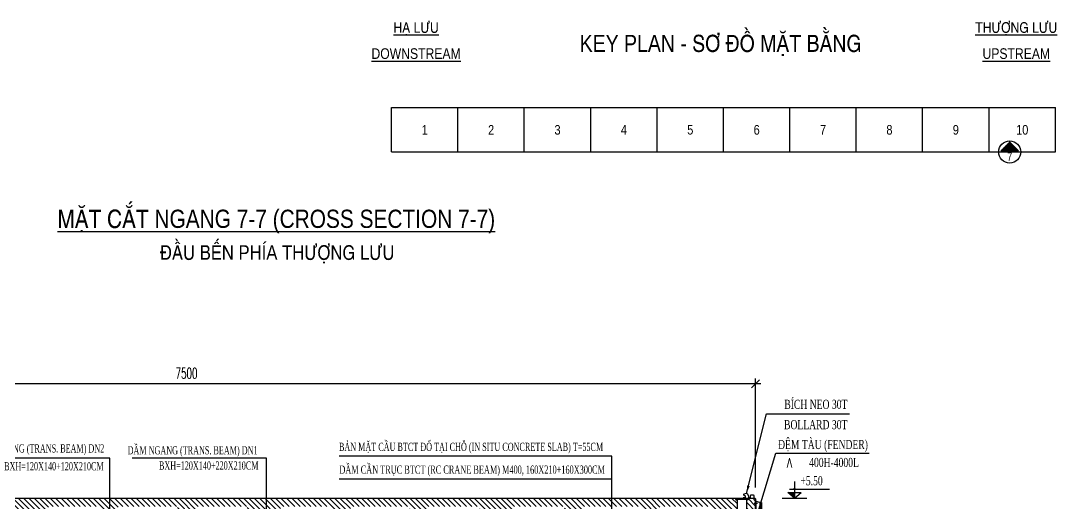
# Model space of a CAD drawing. Extents: x 9472 to 112692, y 46655 to 72187.
# Drawn here: x 86794 to 93625, y 52986 to 56162 of the extents above; entities that cross this region are included whole.
import ezdxf
from ezdxf.enums import TextEntityAlignment as Align

# ---------------------------------------------------------------- set-up
doc = ezdxf.new("R2010")
doc.units = 0
doc.header["$LTSCALE"] = 10
doc.header["$MEASUREMENT"] = 0
doc.linetypes.add('CENTER', pattern=[2, 1.25, -0.25, 0.25, -0.25])
doc.layers.get('0').update_dxf_attribs({"color": 6, "linetype": 'CONTINUOUS'})
for name, color, linetype in [('Border', 3, 'CONTINUOUS'), ('Dem tau', 45, 'CONTINUOUS'), ('Hatch', 8, 'CONTINUOUS'), ('Khung', 1, 'CONTINUOUS'), ('Kich thuoc', 2, 'CONTINUOUS'), ('Net tim', 6, 'CONTINUOUS'), ('Net vang', 8, 'CONTINUOUS'), ('Text', 4, 'CONTINUOUS'), ('Tim', 8, 'CENTER')]:
    doc.layers.add(name, color=color, linetype=linetype)
doc.styles.add('Chu thuong', font='vnsimple.shx', dxfattribs={"width": 0.75})
doc.styles.add('Hung', font='Vharialn.ttf')
doc.styles.add('Kichthuoc', font='romans.shx', dxfattribs={"width": 0.6})
doc.styles.get("Standard").update_dxf_attribs({"font": 'vntimeh.shx', "width": 0.65})
doc.styles.add('Ten', font='Vharialn.ttf')
doc.dimstyles.new('Dim 350', dxfattribs={"dimscale": 350, "dimtxt": 0.2, "dimasz": 0.15, "dimexe": 0.1, "dimexo": 0.2, "dimgap": 0.1, "dimtad": 1, "dimdec": 0, "dimlfac": -1, "dimzin": 0, "dimdsep": 46, "dimtxsty": 'Kichthuoc', "dimblk": 'OBLIQUE', "dimcen": 0.1, "dimdle": 0.1, "dimclrd": 2, "dimclre": 2, "dimclrt": 4, "dimadec": 0, "dimazin": 0, "dimtfac": 1, "dimtdec": 0, "dimtix": 1, "dimtmove": 2, "dimatfit": 3, "dimfxl": 1, "dimtfill": 1, "dimtolj": 1, "dimtzin": 0, "dimarcsym": 0})
doc.dimstyles.new('Le 350', dxfattribs={"dimscale": 350, "dimtxt": 0.2, "dimasz": 0.15, "dimexe": 0.1, "dimexo": 0.2, "dimgap": 0.1, "dimtad": 1, "dimdec": 0, "dimzin": 0, "dimdsep": 46, "dimtxsty": 'Kichthuoc', "dimblk": 'ARCHTICK', "dimcen": 0, "dimdle": 0.1, "dimclrd": 2, "dimclre": 2, "dimclrt": 256, "dimadec": 0, "dimazin": 0, "dimtfac": 1, "dimtdec": 0, "dimtix": 1, "dimtmove": 2, "dimatfit": 3, "dimfxl": 1, "dimtolj": 1, "dimtzin": 0, "dimarcsym": 0})

# ---------------------------------------------------------------- blocks, each defined once
blk = doc.blocks.new('_Oblique')
at = {"color": 0, "linetype": 'ByBlock', "lineweight": -2}
blk.add_line((-0.5, -0.5), (0.5, 0.5), dxfattribs=at)
blk = doc.blocks.new('*D166')
at = {"layer": 'Kich thuoc', "color": 2, "lineweight": -2}
for p, q in [((91671.3, 53771.2), (84101.3, 53771.2)), ((84136.3, 53088.7), (84136.3, 53806.2)), ((91636.3, 53088.7), (91636.3, 53806.2))]:
    blk.add_line(p, q, dxfattribs=at)
at = {"layer": 'Kich thuoc', "color": 2, "lineweight": -2, "xscale": 52.5, "yscale": 52.5, "zscale": 52.5}
for p, rotation in [((84136.3, 53771.2), 179.9999999999986), ((91636.3, 53771.2), 359.9999999999986)]:
    blk.add_blockref('_Oblique', p, dxfattribs=dict(at, rotation=rotation))
at = {"layer": 'Kich thuoc', "color": 4, "insert": (87886.3, 53841.2), "char_height": 70, "attachment_point": 5, "style": 'Kichthuoc', "bg_fill": 3, "box_fill_scale": 1.25, "bg_fill_color": 9, "bg_fill_true_color": 13158600, "bg_fill_transparency": 5605616}
blk.add_mtext('\\A1;7500', dxfattribs=at)
blk = doc.blocks.new('*X3')
at = {"color": 0, "linetype": 'ByBlock'}
for p, q in [((-219.779, 160.66), (-219.217, 160.66)), ((-219.769, 160.67), (-219.227, 160.67)), ((-219.759, 160.68), (-219.237, 160.68)), ((-219.749, 160.69), (-219.247, 160.69)), ((-219.739, 160.7), (-219.257, 160.7)), ((-219.729, 160.71), (-219.267, 160.71)), ((-219.719, 160.72), (-219.277, 160.72)), ((-219.709, 160.73), (-219.287, 160.73)), ((-219.699, 160.74), (-219.297, 160.74)), ((-219.689, 160.75), (-219.307, 160.75)), ((-219.679, 160.76), (-219.317, 160.76)), ((-219.669, 160.77), (-219.327, 160.77)), ((-219.659, 160.78), (-219.337, 160.78)), ((-219.649, 160.79), (-219.347, 160.79)), ((-219.639, 160.8), (-219.357, 160.8)), ((-219.629, 160.81), (-219.367, 160.81)), ((-219.619, 160.82), (-219.377, 160.82)), ((-219.609, 160.83), (-219.387, 160.83)), ((-219.599, 160.84), (-219.397, 160.84)), ((-219.589, 160.85), (-219.407, 160.85)), ((-219.579, 160.86), (-219.417, 160.86)), ((-219.569, 160.87), (-219.427, 160.87)), ((-219.559, 160.88), (-219.437, 160.88)), ((-219.549, 160.89), (-219.447, 160.89)), ((-219.539, 160.9), (-219.457, 160.9)), ((-219.529, 160.91), (-219.467, 160.91)), ((-219.519, 160.92), (-219.477, 160.92)), ((-219.509, 160.93), (-219.487, 160.93)), ((-219.499, 160.94), (-219.497, 160.94)), ((-219.889, 160.55), (-219.107, 160.55)), ((-219.879, 160.56), (-219.117, 160.56)), ((-219.869, 160.57), (-219.127, 160.57)), ((-219.859, 160.58), (-219.137, 160.58)), ((-219.849, 160.59), (-219.147, 160.59)), ((-219.839, 160.6), (-219.157, 160.6)), ((-219.829, 160.61), (-219.167, 160.61)), ((-219.819, 160.62), (-219.177, 160.62)), ((-219.809, 160.63), (-219.187, 160.63)), ((-219.799, 160.64), (-219.197, 160.64)), ((-219.789, 160.65), (-219.207, 160.65))]:
    blk.add_line(p, q, dxfattribs=at)
blk = doc.blocks.new('_ArchTick')
at = {"color": 0, "linetype": 'ByBlock', "const_width": 0.15}
blk.add_lwpolyline([(-0.5, -0.5), (0.5, 0.5)], dxfattribs=at)
blk = doc.blocks.new('Lamda 400H-3500L (mben)')
at = {"layer": 'Dem tau', "color": 0}
for p, q in [((0, 0), (0, 420)), ((3.7, 420), (0, 420)), ((3.7, 0), (3.7, 420)), ((3.7, 420), (40, 410)), ((30.1, 7.3), (30.1, 412.7)), ((33.2, 411.9), (33.2, 8.1)), ((40, 410), (40, 10)), ((3.7, 0), (0, 0)), ((3.7, 0), (40, 10))]:
    blk.add_line(p, q, dxfattribs=at)
for points in [[(3.7, 411), (2.7, 411), (2.7, 399), (3.7, 399)], [(3.7, 316), (2.7, 316), (2.7, 304), (3.7, 304)], [(3.7, 216), (2.7, 216), (2.7, 204), (3.7, 204)], [(3.7, 108.2), (2.7, 108.2), (2.7, 96.2), (3.7, 96.2)], [(3.7, 21), (2.7, 21), (2.7, 9), (3.7, 9)]]:
    blk.add_lwpolyline(points, dxfattribs=at)
at = {"layer": 'Tim', "color": 0, "ltscale": 10}
for p, q in [((13.7, 405), (-10, 405)), ((13.7, 310), (-10, 310)), ((13.7, 210), (-10, 210)), ((13.7, 102.2), (-10, 102.2)), ((13.7, 15), (-10, 15))]:
    blk.add_line(p, q, dxfattribs=at)

msp = doc.modelspace()

# ---------------------------------------------------------------- hatches: boundary and pattern name
at = {"layer": 'Kich thuoc'}
h = msp.add_hatch(color=256, dxfattribs=at)
h.paths.add_polyline_path([(91892.7, 53056.9), (91849, 53056.9), (91892.7, 53018.7)])
h.paths.add_polyline_path([(91892.7, 53078.7), (91884.5, 53078.7, 0.414214), (91892.7, 53070.5)])
h.paths.add_polyline_path([(91892.7, 53086.9, 0.414214), (91884.5, 53078.7), (91892.7, 53078.7)])
h.paths.add_polyline_path([(91892.7, 53086.9), (91892.7, 53078.7), (91900.8, 53078.7, 0.414214)])
h.paths.add_polyline_path([(91900.8, 53078.7), (91892.7, 53078.7), (91892.7, 53070.5, 0.414214)])

# ---------------------------------------------------------------- linework, layer by layer
for p, q in [((89674.9, 55298.3), (89674.9, 55590)), ((90112.4, 55298.3), (90112.4, 55590)), ((90549.9, 55298.3), (90549.9, 55590)), ((90549.9, 55298.3), (90549.9, 55590)), ((90987.4, 55298.3), (90987.4, 55590)), ((90987.4, 55298.3), (90987.4, 55590)), ((91424.9, 55298.3), (91424.9, 55590)), ((91424.9, 55298.3), (91424.9, 55590)), ((91862.4, 55298.3), (91862.4, 55590)), ((91862.4, 55298.3), (91862.4, 55590)), ((92299.9, 55298.3), (92299.9, 55590)), ((92299.9, 55298.3), (92299.9, 55590)), ((92737.4, 55298.3), (92737.4, 55590)), ((92737.4, 55298.3), (92737.4, 55590)), ((93174.9, 55298.3), (93174.9, 55590)), ((93174.9, 55298.3), (93174.9, 55590))]:
    msp.add_line(p, q)
for points in [[(88888.8, 53018.7), (88933.8, 53018.7), (91631.3, 53018.7)], [(91636.3, 53013.7), (91636.3, 53003.7)]]:
    msp.add_lwpolyline(points)
at = {"layer": 'Khung'}
for p, q in [((89237.4, 55590), (93612.4, 55590)), ((89237.4, 55298.3), (89237.4, 55590)), ((93612.4, 55298.3), (93612.4, 55590)), ((89237.4, 55298.3), (93612.4, 55298.3))]:
    msp.add_line(p, q, dxfattribs=at)
at = {"layer": 'Kich thuoc'}
for p, q in [((91859.9, 53078.7), (92123.3, 53078.7)), ((91892.7, 53127.8), (91892.7, 53018.7)), ((91810.7, 53018.7), (91974.6, 53018.7)), ((91849, 53056.9), (91936.3, 53056.9)), ((91892.7, 53018.7), (91849, 53056.9)), ((91892.7, 53018.7), (91936.3, 53056.9))]:
    msp.add_line(p, q, dxfattribs=at)
at = {"layer": 'Net tim', "linetype": 'ByBlock'}
msp.add_circle((93311.4, 55298.3), 72.9, dxfattribs=at)
at = {"layer": 'Net vang', "linetype": 'ByBlock'}
for p, q in [((93252.8, 55304.4), (93311.1, 55362.6)), ((93311.1, 55362.6), (93369.3, 55304.4)), ((93369.3, 55304.4), (93252.8, 55304.4))]:
    msp.add_line(p, q, dxfattribs=at)

# ---------------------------------------------------------------- block references
at = {"layer": 'Net vang', "linetype": 'ByBlock', "xscale": -145.8333333333357, "yscale": 145.8333333333357, "zscale": 145.8333333333333}
msp.add_blockref('*X3', (61301, 31892.1), dxfattribs=at)

# ---------------------------------------------------------------- texts
at = {"layer": 'Text', "style": 'Ten'}
for s, height, p in [('%%uh¹ l\xadu', 70, (89399.1, 56082.7)), ('%%uth\xadîng l\xadu', 70, (93354.5, 56082.7)), ('key plan - s¬ ®å mÆt b»ng', 112, (91406, 55957.2)), ('%%Udownstream', 70, (89399.1, 55910.8)), ('%%Uupstream', 70, (93354.5, 55910.8))]:
    msp.add_text(s, height=height, dxfattribs=at).set_placement(p, align=Align.CENTER)
for s, p in [('1', (89456.1, 55444.1)), ('2', (89893.6, 55444.1)), ('3', (90331.1, 55444.1)), ('4', (90768.6, 55444.1)), ('5', (91206.1, 55444.1)), ('6', (91643.6, 55444.1)), ('7', (92081.1, 55444.1)), ('8', (92518.6, 55444.1)), ('9', (92956.1, 55444.1)), ('10', (93393.6, 55444.1))]:
    msp.add_text(s, height=63, dxfattribs=at).set_placement(p, align=Align.MIDDLE)
msp.add_text('7', height=52.5, dxfattribs=at).set_placement((93311.1, 55267.7), align=Align.MIDDLE_CENTER)
at = {"layer": 'Text'}
for s, height, style, p in [('%%UMÆt c¾t ngang 7-7 (cross section 7-7)', 120, 'Hung', (88477.9, 54798.3)), ('®Çu bÕn phÝa th\xadîng l\xadu', 96, 'Ten', (88483.8, 54588.3))]:
    msp.add_text(s, height=height, rotation=360, dxfattribs=dict(at, style=style)).set_placement(p, align=Align.CENTER)
at = {"layer": 'Text', "width": 0.7}
for s, p in [('BÝch neo 30t', (92241.5, 53607)), ('bollard 30t', (92241.5, 53473.2)), ('§Öm tµu (fender)', (92376.8, 53342.3)), ('400H-4000L', (92317.3, 53224.3))]:
    msp.add_text(s, height=60, rotation=360, dxfattribs=at).set_placement(p, align=Align.RIGHT)
at = {"layer": 'Text', "ltscale": 2, "style": 'Chu thuong', "width": 0.75}
msp.add_text('V', height=60, rotation=180, dxfattribs=at).set_placement((91876.7, 53221.8), align=Align.TOP_LEFT)
at = {"layer": 'Text', "width": 0.7}
msp.add_text('+5.50', height=60, dxfattribs=at).set_placement((91932, 53104.2))

# ---------------------------------------------------------------- next in the draw order: dimensions: what is measured, and where the dimension line sits
at = {"layer": 'Kich thuoc'}
dim = msp.add_linear_dim(base=(84136.3, 53771.2), p1=(91636.3, 53018.7), p2=(84136.3, 53018.7), angle=180, dimstyle='Dim 350', dxfattribs=at)
dim.commit()
dim.dimension.update_dxf_attribs({"geometry": '*D166', "text_midpoint": (87886.3, 53841.2)})

# ---------------------------------------------------------------- next in the draw order: hatches: boundary and pattern name
at = {"layer": 'Hatch'}
h = msp.add_hatch(dxfattribs=at)
h.set_pattern_fill('ANSI31', color=256, scale=200, angle=90, style=0)
h.paths.add_polyline_path([(85446.3, 52963.7), (85786.3, 52963.7), (85786.3, 52753.7), (85906.3, 52753.7), (85906.3, 52963.7), (86296.3, 52963.7), (86296.3, 52753.7), (86416.3, 52753.7), (86416.3, 52963.7), (86756.3, 52963.7), (86756.3, 52753.7), (86976.3, 52753.7), (86976.3, 52963.7), (87316.3, 52963.7), (87316.3, 52753.7), (87436.3, 52753.7), (87436.3, 52963.7), (87826.3, 52963.7), (87826.3, 52753.7), (87946.3, 52753.7), (87946.3, 52963.7), (88286.3, 52963.7), (88286.3, 52753.7), (88506.3, 52753.7), (88506.3, 52963.7), (88846.3, 52963.7), (88846.3, 52753.7), (88966.3, 52753.7), (88966.3, 52963.7), (89356.3, 52963.7), (89356.3, 52753.7), (89476.3, 52753.7), (89476.3, 52963.7), (89816.3, 52963.7), (89816.3, 52753.7), (90036.3, 52753.7), (90036.3, 52963.7), (90376.3, 52963.7), (90376.3, 52753.7), (90496.3, 52753.7), (90496.3, 52963.7), (90689.8, 52963.7), (90689.8, 53018.7), (88933.8, 53018.7), (88888.8, 53018.7), (84136.3, 53018.7), (84136.3, 52963.7), (84256.3, 52963.7), (84256.3, 52753.7), (84376.3, 52753.7), (84376.3, 52963.7), (84496.3, 52963.7), (84766.3, 52963.7), (84766.3, 52753.7), (84886.3, 52753.7), (84886.3, 52963.7), (85226.3, 52963.7), (85226.3, 52753.7), (85446.3, 52753.7)])
h.paths.add_polyline_path([(91006.3, 52963.7), (91346.3, 52963.7), (91346.3, 52753.7), (91566.3, 52753.7), (91566.3, 52888.7), (91636.3, 52888.7), (91636.3, 52958.7), (91636.3, 53013.7), (91631.3, 53018.7), (91592.9, 53018.7), (91584.7, 53018.7), (91584.7, 53009.7), (91576.3, 53009.7), (91576.3, 52928.7), (91516.3, 52928.7), (91516.3, 53008.7), (91505.3, 53008.7), (91505.3, 53018.7), (90689.8, 53018.7), (90689.8, 52963.7), (90886.3, 52963.7), (90886.3, 52753.7), (91006.3, 52753.7)])

# ---------------------------------------------------------------- next in the draw order: linework, layer by layer
for p, q in [((84136.3, 53018.7), (88888.8, 53018.7)), ((91516.3, 52928.7), (91516.3, 53009.7)), ((91576.3, 53009.7), (91576.3, 52928.7)), ((91592.9, 53018.7), (91631.3, 53018.7)), ((91631.3, 53018.7), (91636.3, 53013.7)), ((91636.3, 53013.7), (91636.3, 52753.7))]:
    msp.add_line(p, q)
msp.add_lwpolyline([(91626.3, 53018.7), (91626.3, 53035.7), (91623.3, 53038.7), (91604.3, 53038.7), (91601.3, 53035.7), (91601.3, 53018.7)])
at = {"layer": 'Border'}
for points in [[(91506.3, 53018.3, 0.414214), (91505.9, 53018.7), (91505.3, 53018.7), (91505.3, 53008.7), (91516.3, 53008.7), (91516.3, 53009.3, 0.414214), (91515.9, 53009.7), (91507.5, 53009.7, -0.414214), (91506.3, 53010.9)], [(91586.3, 53018.3, -0.414214), (91586.7, 53018.7), (91587.3, 53018.7), (91587.3, 53008.7), (91576.3, 53008.7), (91576.3, 53009.3, -0.414214), (91576.7, 53009.7), (91585.1, 53009.7, 0.414214), (91586.3, 53010.9)]]:
    msp.add_lwpolyline(points, format="xyb", close=True, dxfattribs=at)
msp.add_lwpolyline([(91584.7, 53009.7), (91507.9, 53009.7), (91507.9, 53018.7), (91584.7, 53018.7)], close=True, dxfattribs=at)
at = {"layer": 'Kich thuoc'}
for p, q in [((87381.6, 53283.5), (86506, 53283.5)), ((87381.6, 52867.7), (87381.6, 53283.5)), ((88413.3, 53283.5), (87527.3, 53283.5)), ((88413.3, 52867.7), (88413.3, 53283.5)), ((90689.8, 53294.7), (88891.3, 53294.7)), ((90689.8, 52863.9), (90689.8, 53294.7)), ((90689.8, 53144.7), (88891.3, 53144.7))]:
    msp.add_line(p, q, dxfattribs=at)
at = {"layer": 'Net tim'}
for p, q in [((91554, 53018.7), (91555.5, 53016)), ((91597.5, 53016), (91555.5, 53016)), ((91563.8, 53021.5), (91556.6, 53021.5)), ((91588.1, 53038.8), (91589.6, 53025)), ((91596.3, 53021.5), (91593.6, 53021.5)), ((91599, 53018.7), (91597.5, 53016))]:
    msp.add_line(p, q, dxfattribs=at)
msp.add_lwpolyline([(91576.5, 53049.2, 0.11732), (91559.3, 53045.1, 0.789997), (91560.8, 53039), (91564, 53039, -0.315279), (91566.4, 53037.3, -0.1447), (91567.2, 53024.2, -0.349558), (91563.8, 53021.5)], format="xyb", dxfattribs=at)
for centre, radius, start, end in [((91556.8, 53018.7), 2.75, 94.26561, 180), ((91576.5, 53037.5), 11.7, 6.18862, 90), ((91593.6, 53025.5), 4, 186.18862, 270), ((91596.3, 53018.7), 2.75, 0, 90)]:
    msp.add_arc(centre, radius, start, end, dxfattribs=at)

# ---------------------------------------------------------------- next in the draw order: block references
at = {"layer": 'Dem tau'}
msp.add_blockref('Lamda 400H-3500L (mben)', (91636.3, 52578.7), dxfattribs=at)

# ---------------------------------------------------------------- next in the draw order: texts
at = {"layer": 'Text', "width": 0.65}
for s, p in [('dÇm ngang (trans. beam) dn2', (87344.3, 53319.6)), ('dÇm ngang (trans. beam) dn1', (88354.3, 53307.4)), ('bXh=120X140+120x210cm', (87340.4, 53202.3)), ('bXh=120X140+220x210cm', (88360.7, 53207))]:
    msp.add_text(s, height=54, dxfattribs=at).set_placement(p, align=Align.RIGHT)
at = {"layer": 'Text'}
for s, width, p in [('b¶n mÆt cÇu btct ®æ t¹i chç (in situ concrete slab) t=55cm', 0.65, (88890.9, 53330)), ('dÇm cÇn trôc btct (rc crane beam) m400, 160x210+160x300cm', 0.55, (88893.7, 53180))]:
    msp.add_text(s, height=54, dxfattribs=dict(at, width=width)).set_placement(p)

# ---------------------------------------------------------------- next in the draw order: leaders
at = {"layer": 'Kich thuoc'}
for points in [[(91576.3, 53049.2), (91709.2, 53574.1), (92255.5, 53574.1)], [(91658.1, 52943.7), (91769.3, 53314.5), (92385.7, 53314.5)]]:
    msp.add_leader(points, dimstyle='Le 350', override={"dimtad": 0, "dimclrd": 256}, dxfattribs=at)

doc.saveas('drawing.dxf')
